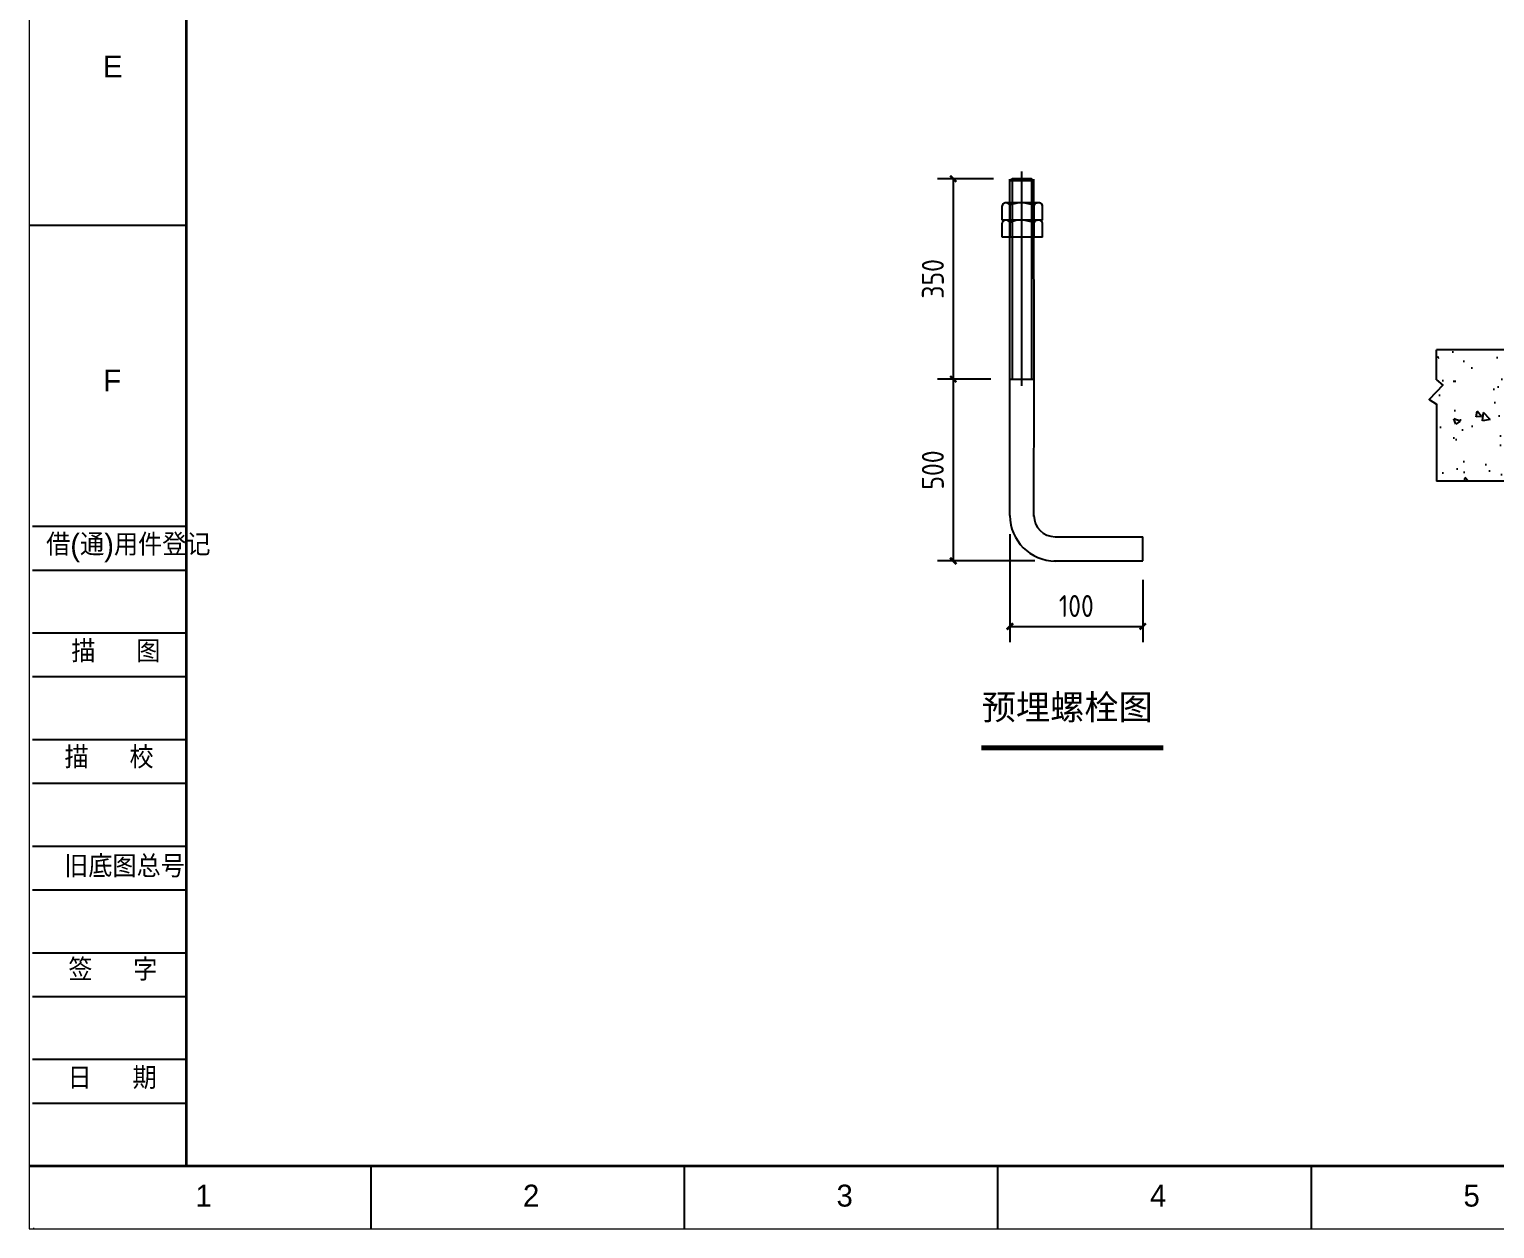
# Model space of a CAD drawing. Extents: x 1129386 to 1341523, y 309636 to 351636.
# Drawn here: x 1129386 to 1152758, y 309636 to 328755 of the extents above; entities that cross this region are included whole.
import ezdxf

# ---------------------------------------------------------------- set-up
doc = ezdxf.new("R2010")
doc.units = 0
doc.header["$LTSCALE"] = 1000
doc.header["$MEASUREMENT"] = 0
for name, pattern in [('CENTER', [50.8, 31.75, -6.35, 6.35, -6.35]), ('DASHED', [4.8, 4, -0.8]), ('SLD-实线', [0, 0])]:
    doc.linetypes.add(name, pattern=pattern)
for name, color, linetype in [('1', 7, 'Continuous'), ('2', 3, 'CENTER'), ('3', 4, 'DASHED'), ('5', 2, 'Continuous'), ('标注层', 7, 'SLD-实线'), ('细线层', 7, 'SLD-实线')]:
    doc.layers.add(name, color=color, linetype=linetype)
doc.layers.add('实线层', color=7, linetype='SLD-实线', lineweight=35)
doc.styles.add('SLDTEXTSTYLE0', font='', dxfattribs={"bigfont": 'bigfont'})
doc.styles.add('SLDTEXTSTYLE1', font='')
doc.styles.get("Standard").update_dxf_attribs({"font": 'gbenor.shx', "bigfont": 'gbcbig.shx'})
doc.styles.get('SLDTEXTSTYLE0').set_extended_font_data('汉仪长仿宋体')
doc.styles.get('SLDTEXTSTYLE1').set_extended_font_data('汉仪长仿宋体')
doc.dimstyles.get("Standard").update_dxf_attribs({"dimscale": 100, "dimtxt": 3.5, "dimasz": 1, "dimexe": 2.5, "dimexo": 3, "dimgap": 1.5, "dimtad": 1, "dimdec": 0, "dimzin": 0, "dimdsep": 46, "dimtxsty": 'Standard', "dimblk": 'ARCHTICK', "dimcen": 0.09, "dimadec": 0, "dimazin": 0, "dimtfac": 1, "dimtdec": 0, "dimtix": 1, "dimtmove": 2, "dimatfit": 3, "dimldrblk": 'ARCHTICK', "dimfxl": 1, "dimtolj": 1, "dimtzin": 0, "dimarcsym": 0})
doc.dimstyles.new('STANDARD$0', dxfattribs={"dimscale": 100, "dimtxt": 3.5, "dimasz": 1, "dimexe": 2.5, "dimexo": 3, "dimgap": 1.5, "dimtad": 1, "dimdec": 0, "dimzin": 0, "dimdsep": 46, "dimtxsty": 'Standard', "dimblk": 'ARCHTICK', "dimcen": 0.09, "dimadec": 0, "dimazin": 0, "dimtfac": 1, "dimtdec": 0, "dimtix": 1, "dimtmove": 2, "dimatfit": 3, "dimldrblk": 'ARCHTICK', "dimfxl": 1, "dimtolj": 1, "dimtzin": 0, "dimarcsym": 0})

# ---------------------------------------------------------------- blocks, each defined once
blk = doc.blocks.new('_ArchTick')
at = {"color": 0, "linetype": 'ByBlock', "const_width": 0.4}
blk.add_lwpolyline([(-0.5, -0.5), (0.5, 0.5)], dxfattribs=at)
blk = doc.blocks.new('*D74')
at = {"color": 0, "lineweight": -2}
for p, q in [((1145026, 320705), (1145026, 318987)), ((1147144, 319980), (1147144, 318987)), ((1145026, 319237), (1147144, 319237))]:
    blk.add_line(p, q, dxfattribs=at)
at = {"layer": 'Defpoints', "color": 0}
for p in [(1145026, 321005), (1147144, 320280), (1147144, 319237)]:
    blk.add_point(p, dxfattribs=at)
at = {"color": 0, "lineweight": -2, "xscale": 100, "yscale": 100, "zscale": 100, "rotation": 180}
blk.add_blockref('_ArchTick', (1145026, 319237), dxfattribs=at)
at = {"color": 0, "lineweight": -2, "xscale": 100, "yscale": 100, "zscale": 100}
blk.add_blockref('_ArchTick', (1147144, 319237), dxfattribs=at)
at = {"color": 0, "insert": (1146085, 319562), "char_height": 350, "attachment_point": 5}
blk.add_mtext('\\A1;100', dxfattribs=at)
blk = doc.blocks.new('*D85')
at = {"color": 0, "lineweight": -2}
for p, q in [((1144762, 326374), (1143872, 326374)), ((1144122, 326374), (1144122, 323179)), ((1144724, 323179), (1143872, 323179))]:
    blk.add_line(p, q, dxfattribs=at)
at = {"layer": 'Defpoints', "color": 0}
for p in [(1145062, 326374), (1144122, 323179), (1145024, 323179)]:
    blk.add_point(p, dxfattribs=at)
at = {"color": 0, "lineweight": -2, "xscale": 100, "yscale": 100, "zscale": 100}
for p, rotation in [((1144122, 326374), 90), ((1144122, 323179), 270)]:
    blk.add_blockref('_ArchTick', p, dxfattribs=dict(at, rotation=rotation))
at = {"color": 0, "insert": (1143797, 324777), "char_height": 350, "attachment_point": 5, "rotation": 90}
blk.add_mtext('\\A1;350', dxfattribs=at)
blk = doc.blocks.new('*D86')
at = {"color": 0, "lineweight": -2}
for p, q in [((1144724, 323179), (1143872, 323179)), ((1144122, 323179), (1144122, 320280)), ((1145425, 320280), (1143872, 320280))]:
    blk.add_line(p, q, dxfattribs=at)
at = {"layer": 'Defpoints', "color": 0}
for p in [(1145024, 323179), (1144122, 320280), (1145725, 320280)]:
    blk.add_point(p, dxfattribs=at)
at = {"color": 0, "lineweight": -2, "xscale": 100, "yscale": 100, "zscale": 100}
for p, rotation in [((1144122, 323179), 90), ((1144122, 320280), 270)]:
    blk.add_blockref('_ArchTick', p, dxfattribs=dict(at, rotation=rotation))
at = {"color": 0, "insert": (1143797, 321730), "char_height": 350, "attachment_point": 5, "rotation": 90}
blk.add_mtext('\\A1;500', dxfattribs=at)

msp = doc.modelspace()

# ---------------------------------------------------------------- hatches: boundary and pattern name
h = msp.add_hatch()
h.set_pattern_fill('AR-CONC', color=2, scale=140, angle=180, style=0)
h.set_pattern_definition([(130, (3685683.3, -630702.2), (-1004.16426, -87.853), [105, -1155]), (185, (3685683.3, -630702.2), (194.25187, 1053.069), [84, -924]), (79.548556, (3685599.6, -630709.5), (-809.9124, 965.216), [89.23627, -981.59896]), (133.8158, (3685683.3, -630422.2), (-1494.13786, -231.727), [157.5, -1732.5]), (83.364365, (3685558.8, -630441.5), (-1308.5267, 1363.76604), [133.8545, -1472.3993]), (188.815836, (3685683.3, -630422.2), (-1308.5267, 1363.766), [126, -1386]), (159, (3685543.3, -630492.2), (-835.66987, -563.66645), [105, -1155]), (214, (3685543.3, -630492.2), (-340.64146, 1015.21006), [84, -924]), (108.548555, (3685473.7, -630539.2), (-1176.31133, 451.5436), [89.23627, -981.59896]), (142.5, (3685683.32, -630702.2), (-17.023797, 466.051395), [0, -912.8, 0, -938, 0, -927.5]), (172.5, (3685683.3, -630702.2), (-368.29735, 552.1764), [0, -534.8, 0, -891.8, 0, -353.5]), (212.5, (3685995.52, -630702.2), (-747.35141, -31.57682), [0, -350, 0, -1092, 0, -1449]), (222.5, (3686135.5, -630702.2), (-816.46064, 140.14698), [0, -455, 0, -725.2, 0, -1029])])
edge = h.paths.add_edge_path()
edge.add_arc((1155381.3, 322841.2), 9.19, 271.34171, 360)
edge.add_line((1155390.5, 322841.2), (1155390.5, 322887.1))
edge.add_line((1155390.5, 322887.1), (1156533, 322887.1))
edge.add_line((1156533, 322887.1), (1156533, 322840.2))
edge.add_arc((1156546.3, 322846.4), 14.7, 205.18939, 258.3821)
edge.add_line((1156543.3, 322832), (1156542.1, 322832))
edge.add_arc((1156542.2, 322841.2), 9.19, -180, -90.01238, ccw=False)
edge.add_line((1156533, 322841.2), (1156533, 322887.1))
edge.add_line((1156533, 322887.1), (1156558.6, 322887.1))
edge.add_line((1156558.6, 322887.1), (1156558.5, 322838.2))
edge.add_arc((1156546.3, 322846.4), 14.7, -154.81061, -33.96855, ccw=False)
edge.add_line((1156533, 322840.2), (1156533, 322841.2))
edge.add_arc((1156542.2, 322841.2), 9.19, 540, 629.98762)
edge.add_line((1156542.1, 322832), (1156558.5, 322832))
edge.add_line((1156558.5, 322832), (1156558.5, 322795.2))
edge.add_line((1156558.5, 322795.2), (1156558.7, 322531.7))
edge.add_arc((1156491.2, 322531.7), 67.5, -90, 0, ccw=False)
edge.add_line((1156491.2, 322464.2), (1156211.7, 322464.2))
edge.add_line((1156211.7, 322464.2), (1156211.7, 322386.7))
edge.add_line((1156211.7, 322386.7), (1156484.8, 322386.7))
edge.add_arc((1156490.1, 322531.7), 145.1, 267.91605, 360)
edge.add_line((1156635.2, 322531.7), (1156635.2, 322832))
edge.add_line((1156635.2, 322832), (1156651.8, 322832))
edge.add_arc((1156651.8, 322841.2), 9.19, 269.98762, 360)
edge.add_line((1156661, 322841.2), (1156661, 322887.1))
edge.add_line((1156661, 322887.1), (1156820, 322887.1))
edge.add_line((1156820, 322887.1), (1156820, 322945.5))
edge.add_line((1156820, 322945.5), (1157661.7, 322945.5))
edge.add_line((1157661.7, 322945.5), (1157661.7, 323645.5))
edge.add_line((1157661.7, 323645.5), (1159137.6, 323645.5))
edge.add_line((1159137.6, 323645.5), (1159137.6, 323245.5))
edge.add_line((1159137.6, 323245.5), (1162824.6, 323245.5))
edge.add_line((1162824.6, 323245.5), (1162934.9, 323133.1))
edge.add_line((1162934.9, 323133.1), (1162817.8, 323059.1))
edge.add_line((1162817.8, 323059.1), (1162817.8, 321550))
edge.add_line((1162817.8, 321550), (1156159.8, 321550))
edge.add_line((1156159.8, 321550), (1156074.1, 321653.5))
edge.add_line((1156074.1, 321653.5), (1155849.3, 321432.8))
edge.add_line((1155849.3, 321432.8), (1155775.3, 321550))
edge.add_line((1155775.3, 321550), (1151828.6, 321550))
edge.add_line((1151828.6, 321550), (1151711.5, 322855.7))
edge.add_line((1151711.5, 322855.7), (1151932.1, 323080.5))
edge.add_line((1151932.1, 323080.5), (1151828.6, 323624.1))
edge.add_line((1151828.6, 323624.1), (1154261.7, 323645.5))
edge.add_line((1154261.7, 323645.5), (1154261.7, 322945.5))
edge.add_line((1154261.7, 322945.5), (1155103.5, 322945.5))
edge.add_line((1155103.5, 322945.5), (1155103.5, 322887.1))
edge.add_line((1155103.5, 322887.1), (1155262.5, 322887.1))
edge.add_line((1155262.5, 322887.1), (1155262.5, 322840.2))
edge.add_arc((1155275.8, 322846.4), 14.7, 205.18939, 327.15739)
edge.add_line((1155288.2, 322838.4), (1155288.2, 322531.7))
edge.add_arc((1155433.3, 322531.7), 145.1, 540, 632.08395)
edge.add_line((1155438.6, 322386.7), (1155428, 322386.7))
edge.add_arc((1155433.3, 322531.7), 145.1, -180, -92.08395, ccw=False)
edge.add_line((1155288.2, 322531.7), (1155288.2, 322841.1))
edge.add_arc((1155330, 322932.4), 100.4, 245.3735, 291.43988)
edge.add_arc((1155378.7, 322845.1), 13.4, 207.44452, 282.25157)

# ---------------------------------------------------------------- linework, layer by layer
at = {"color": 7, "linetype": 'SLD-实线', "lineweight": 18}
for p, q in [((1129385.6, 351635.9), (1129385.6, 309635.9)), ((1129385.6, 309635.9), (1188786.2, 309635.9))]:
    msp.add_line(p, q, dxfattribs=at)
at = {"color": 2}
msp.add_line((1151828.1, 323166.3), (1151828.1, 323645.5), dxfattribs=at)
at = {"color": 7, "linetype": 'SLD-实线', "lineweight": 25}
for p, q in [((1129435.6, 320835.9), (1131885.6, 320835.9)), ((1129435.6, 320135.9), (1131885.6, 320135.9)), ((1129435.6, 319135.9), (1131885.6, 319135.9)), ((1129435.6, 318435.9), (1131885.6, 318435.9)), ((1129435.6, 317435.9), (1131885.6, 317435.9)), ((1129435.6, 316735.9), (1131885.6, 316735.9)), ((1129435.6, 315735.9), (1131885.6, 315735.9)), ((1129435.6, 315035.9), (1131885.6, 315035.9)), ((1129435.6, 314035.9), (1131885.6, 314035.9)), ((1129435.6, 313335.9), (1131885.6, 313335.9)), ((1129435.6, 312335.9), (1131885.6, 312335.9)), ((1129435.6, 311635.9), (1131885.6, 311635.9))]:
    msp.add_line(p, q, dxfattribs=at)
at = {"color": 2}
for points in [[(1155132.2, 323046.3), (1155132.2, 323645.5), (1151828.1, 323645.5)], [(1151828.1, 323166.3), (1151931.6, 323080.5), (1151711, 322855.7), (1151828.1, 322781.8), (1151828.1, 321550)], [(1156494.8, 321550), (1156409.1, 321653.5), (1156184.3, 321432.8), (1156110.3, 321550), (1151828.1, 321550)]]:
    msp.add_lwpolyline(points, dxfattribs=at)
at = {"layer": '1', "const_width": 78.8}
msp.add_lwpolyline([(1144571.5, 317303.5), (1147473.2, 317303.5)], dxfattribs=at)
at = {"layer": '2', "color": 3, "linetype": 'CENTER'}
msp.add_line((1145217.1, 323073.1), (1145217.1, 326490.4), dxfattribs=at)
at = {"layer": '3', "color": 4, "linetype": 'DASHED'}
for p, q in [((1145024.2, 323179.3), (1145025.8, 326365.6)), ((1145061.7, 326348.1), (1145061.7, 323179.3)), ((1145372, 326348.1), (1145372, 323179.3)), ((1145410.1, 323179.3), (1145408.5, 326365.6)), ((1145024.2, 323179.3), (1145410.1, 323179.3))]:
    msp.add_line(p, q, dxfattribs=at)
at = {"layer": '5', "color": 2, "linetype": 'Continuous'}
for p, q in [((1145023.4, 326344.4), (1145061.8, 326374.2)), ((1145023.4, 326344.4), (1145409.2, 326344.4)), ((1145025.8, 325990), (1145025.8, 326348.1)), ((1145371.9, 326374.2), (1145061.8, 326374.2)), ((1145409.2, 326344.4), (1145371.9, 326374.2)), ((1145408.5, 325990), (1145408.5, 326348.1)), ((1144904.5, 325712.7), (1144904.5, 325942.3)), ((1145498.7, 325988.3), (1144950.5, 325988.3)), ((1145025.8, 325990), (1145025.8, 325441.6)), ((1145408.5, 325990), (1145408.5, 325441.6)), ((1145544.6, 325712.7), (1145544.6, 325942.3)), ((1145544.6, 325712.7), (1144904.5, 325712.7)), ((1144904.5, 325440.8), (1144904.5, 325666.9)), ((1145498.7, 325712.9), (1144950.5, 325712.9)), ((1145544.6, 325440.8), (1145544.6, 325666.9)), ((1145544.6, 325440.8), (1144904.5, 325440.8)), ((1145025.8, 321005), (1145024.2, 323179.3)), ((1145408.8, 320989.6), (1145410.1, 323179.3)), ((1145746, 320667.5), (1147143.6, 320667.5)), ((1147143.6, 320279.8), (1147143.6, 320667.5)), ((1145725, 320279.8), (1147143.6, 320279.8))]:
    msp.add_line(p, q, dxfattribs=at)
for centre, radius, start, end in [((1144950.5, 325942.3), 45.9, 90, 180), ((1144963.6, 325922.8), 67, 25.51716, 150.39539), ((1145206.7, 325486.2), 502.2, 66.00584, 111.03366), ((1145477.9, 325916), 73.7, 25.17091, 158.41632), ((1145498.7, 325942.3), 45.9, 0, 90), ((1144950.5, 325666.9), 45.9, 90, 180), ((1144963.6, 325647.4), 67, 25.51716, 150.39539), ((1145203.1, 325271.2), 442.4, 62.47336, 113.54569), ((1145477.9, 325640.6), 73.7, 25.17091, 158.41632), ((1145498.7, 325666.9), 45.9, 0, 90), ((1145751.4, 321005), 725.6, 180, 270), ((1145746, 321005), 337.5, 180, 270)]:
    msp.add_arc(centre, radius, start, end, dxfattribs=at)
at = {"layer": '实线层', "color": 7, "lineweight": 35}
for p, q in [((1131885.6, 350635.9), (1131885.6, 310635.9)), ((1129385.6, 310635.9), (1187786.2, 310635.9))]:
    msp.add_line(p, q, dxfattribs=at)
at = {"layer": '标注层', "color": 7, "lineweight": 18}
msp.add_line((1129448.7, 309649.7), (1129456.2, 309645.2), dxfattribs=at)
at = {"layer": '细线层'}
for p, q in [((1129385.6, 325635.9), (1131885.6, 325635.9)), ((1134835.6, 309635.9), (1134835.6, 310635.9)), ((1139835.6, 309635.9), (1139835.6, 310635.9)), ((1144835.6, 309635.9), (1144835.6, 310635.9)), ((1149835.6, 309635.9), (1149835.6, 310635.9))]:
    msp.add_line(p, q, dxfattribs=at)

# ---------------------------------------------------------------- texts
at = {"color": 7, "linetype": 'SLD-实线', "lineweight": 18, "char_height": 350}
for s, insert, attachment_point, style in [('E', (1130717.4, 328337.9), 2, 'SLDTEXTSTYLE1'), ('F', (1130708.1, 323332.2), 2, 'SLDTEXTSTYLE1'), ('借(通)用件登记', (1129654.2, 320715.1), 1, 'SLDTEXTSTYLE0'), ('描     图', (1130767.2, 319013.5), 2, 'SLDTEXTSTYLE0'), ('描     校', (1129947.7, 317323.5), 1, 'SLDTEXTSTYLE0'), ('旧底图总号', (1129941.4, 315587.4), 1, 'SLDTEXTSTYLE0'), ('  签     字', (1130587.8, 313939.2), 2, 'SLDTEXTSTYLE0'), ('日     期', (1130707, 312212.3), 2, 'SLDTEXTSTYLE0'), ('1', (1132165.1, 310337.9), 2, 'SLDTEXTSTYLE1'), ('2', (1137390.1, 310337.9), 2, 'SLDTEXTSTYLE1'), ('3', (1142390.1, 310337.9), 2, 'SLDTEXTSTYLE1'), ('4', (1147390.1, 310337.9), 2, 'SLDTEXTSTYLE1'), ('5', (1152390.1, 310337.9), 2, 'SLDTEXTSTYLE1')]:
    msp.add_mtext(s, dxfattribs=dict(at, insert=insert, attachment_point=attachment_point, style=style))
at = {"insert": (1144576, 318149.6), "char_height": 400, "attachment_point": 1}
msp.add_mtext('\\fFangSong|b0|i0|c134|p0;预埋螺栓图', dxfattribs=at)

# ---------------------------------------------------------------- dimensions: what is measured, and where the dimension line sits
for base, p1, p2, text, picture, middle in [((1144122.2, 323179.3), (1145061.8, 326374.2), (1145024.2, 323179.3), '350', '*D85', (1143797.2, 324776.7)), ((1144122.2, 320279.8), (1145024.2, 323179.3), (1145725, 320279.8), '500', '*D86', (1143797.2, 321729.6))]:
    dim = msp.add_linear_dim(base=base, p1=p1, p2=p2, angle=90, text=text, dimstyle='Standard')
    dim.commit()
    dim.dimension.update_dxf_attribs({"geometry": picture, "text_midpoint": middle})
dim = msp.add_linear_dim(base=(1147143.6, 319236.7, -1559.2), p1=(1145025.8, 321005), p2=(1147143.6, 320279.8), text='100', dimstyle='STANDARD$0')
dim.commit()
dim.dimension.update_dxf_attribs({"geometry": '*D74', "text_midpoint": (1146084.7, 319561.7, -1559.2)})

doc.saveas('drawing.dxf')
